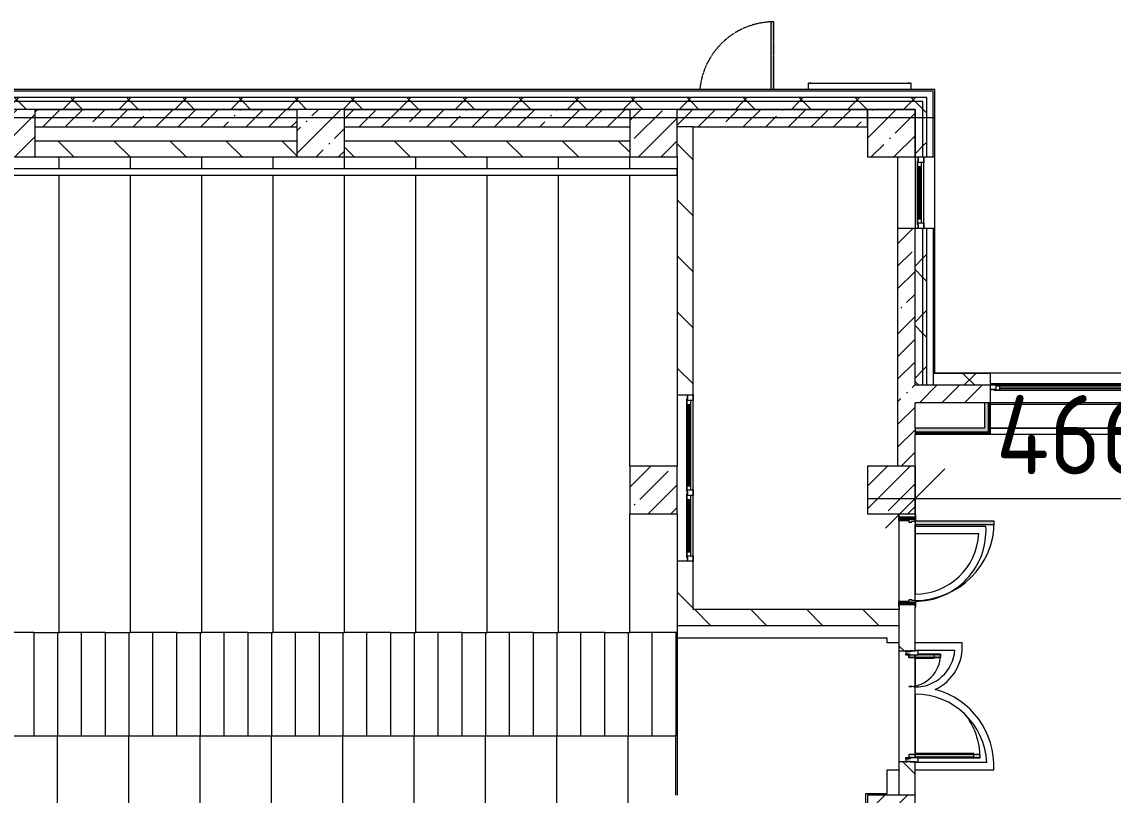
# Model space of a CAD drawing. Header units: millimetres. Extents: x 315 to 209858, y -8553 to 29000.
# Drawn here: x 97325 to 111095, y 18450 to 28205 of the extents above; entities that cross this region are included whole.
import ezdxf

# ---------------------------------------------------------------- set-up
doc = ezdxf.new("R2010")
doc.units = ezdxf.units.MM
doc.linetypes.add('200_ШТРИХ__ш1_п0_6_', pattern=[1.6, 1, -0.6])
for name, color, linetype, lineweight in [('A-ANNO-DIMS', 7, 'Continuous', 9), ('A-ANNO-DIMS-500', 7, 'Continuous', 9), ('A-DETL-MBND-1', 7, '200_ШТРИХ__ш1_п0_6_', 9), ('A-GLAZ-2', 7, 'Continuous', 5), ('A-GLAZ-CWMG-2', 7, 'Continuous', 5), ('A-WALL', 7, 'Continuous', 9), ('A-WALL-2', 7, 'Continuous', 5), ('I-WALL-5', 7, 'Continuous', 5), ('S-COLS-2', 7, 'Continuous', 5), ('S-STRS-3', 7, 'Continuous', 5), ('Оси', 7, 'Continuous', 9)]:
    doc.layers.add(name, color=color, linetype=linetype, lineweight=lineweight)
for name, color, linetype, lineweight, true_color in [('A-DETL-GENF-5', 7, 'Continuous', 5, 0xe2e2e2), ('A-DETL-GENF-6', 7, 'Continuous', 5, 0xaaaaaa), ('A-DOOR-2', 7, 'Continuous', 5, 0xaaaaaa), ('A-DOOR-3', 7, 'Continuous', 5, 0xe2e2e2), ('A-DOOR-FRAM-2', 7, 'Continuous', 5, 0xe2e2e2), ('A-DOOR-FRAM-3', 7, 'Continuous', 5, 0xaaaaaa), ('A-FLOR-2', 7, 'Continuous', 5, 0xaaaaaa), ('I-WALL-3', 7, 'Continuous', 5, 0xe7e7e7), ('I-WALL-4', 7, 'Continuous', 9, 0xe7e7e7)]:
    doc.layers.add(name, color=color, linetype=linetype, lineweight=lineweight, true_color=true_color)
doc.styles.add('ISOCPEUR_4', font='isocpeur.ttf', dxfattribs={"width": 0.9, "height": 1000})
doc.dimstyles.new('ISO-2_0_0_9К_Средний_округл2_1', dxfattribs={"dimscale": 304.8, "dimtxt": 995.981176, "dimasz": 2.46063, "dimexe": 1.968504, "dimexo": 0, "dimgap": 0, "dimtad": 1, "dimdec": 0, "dimrnd": 10, "dimzin": 0, "dimdsep": 46, "dimtxsty": 'ISOCPEUR_4', "dimblk1": 'OBLIQUE', "dimblk2": 'OBLIQUE', "dimsah": 1, "dimcen": 0.09, "dimdle": 1.968504, "dimazin": 0, "dimtfac": 1, "dimtdec": 4, "dimtix": 1, "dimtmove": 0, "dimatfit": 3, "dimfxl": 1, "dimtvp": 1, "dimtolj": 1, "dimtzin": 0, "dimarcsym": 2})
pattern_1 = [(45, (74985, 0), (-353.5534, 353.5534), []), (135, (74985, 0), (-353.5534, -353.5534), [])]
pattern_2 = [(45, (74985, 0), (-285.123, 285.123), []), (45, (75270.13, 0), (-285.123, 285.123), [504.031, -100.806, 16.764, -84.042])]
pattern_3 = [(135, (74985, 0), (-353.5534, -353.5534), [])]
pattern_4 = [(45, (74985, 0), (-530.33, 530.33), []), (135, (74985, 0), (-530.33, -530.33), [])]

# ---------------------------------------------------------------- blocks, each defined once
blk = doc.blocks.new('BSC_Колонна _Прямоугольная - 600х600-V104-2_3_2_птичка')
at = {"layer": 'S-COLS-2'}
h = blk.add_hatch(dxfattribs=at)
h.set_pattern_fill('FP_110', color=256, style=0, pattern_type=2)
h.set_pattern_definition([(45, (-26110, -26800), (-285.123, 285.123), []), (45, (-25824.88, -26800), (-285.123, 285.123), [504.031, -100.806, 16.764, -84.042])])
h.paths.add_polyline_path([(-300, -300), (300, -300), (300, 300), (-300, 300)])
for p, q in [((300, 300), (-300, 300)), ((-300, 300), (-300, -300)), ((300, -300), (300, 300)), ((-300, -300), (300, -300))]:
    blk.add_line(p, q, dxfattribs=at)
blk = doc.blocks.new('BSC_Колонна _Прямоугольная - 600х600-V137-2_3_2_птичка')
at = {"layer": 'S-COLS-2'}
h = blk.add_hatch(dxfattribs=at)
h.set_pattern_fill('FP_139', color=256, style=0, pattern_type=2)
h.set_pattern_definition([(45, (-30310, -26800), (-285.123, 285.123), []), (45, (-30024.88, -26800), (-285.123, 285.123), [504.031, -100.806, 16.764, -84.042])])
h.paths.add_polyline_path([(-300, -300), (300, -300), (300, 300), (-300, 300), (-300, 146)])
for p, q in [((300, 300), (-300, 300)), ((-300, 300), (-300, -300)), ((300, -300), (300, 300)), ((-300, -300), (300, -300))]:
    blk.add_line(p, q, dxfattribs=at)
blk = doc.blocks.new('BSC_Колонна _Прямоугольная - 600х600-V138-2_3_2_птичка')
at = {"layer": 'S-COLS-2'}
h = blk.add_hatch(dxfattribs=at)
h.set_pattern_fill('FP_140', color=256, style=0, pattern_type=2)
h.set_pattern_definition([(45, (-33310, -18150), (-285.123, 285.123), []), (45, (-33024.88, -18150), (-285.123, 285.123), [504.031, -100.806, 16.764, -84.042])])
h.paths.add_polyline_path([(-300, -300), (300, -300), (300, 300), (-300, 300)])
for p, q in [((300, 300), (-300, 300)), ((-300, 300), (-300, -300)), ((300, -300), (300, 300)), ((-300, -300), (300, -300))]:
    blk.add_line(p, q, dxfattribs=at)
blk = doc.blocks.new('BSC_Колонна _Прямоугольная - 600х600-V156-2_3_2_птичка')
at = {"layer": 'S-COLS-2'}
h = blk.add_hatch(dxfattribs=at)
h.set_pattern_fill('FP_152', color=256, style=0, pattern_type=2)
h.set_pattern_definition([(45, (-22210, -26800), (-285.123, 285.123), []), (45, (-21924.88, -26800), (-285.123, 285.123), [504.031, -100.806, 16.764, -84.042])])
h.paths.add_polyline_path([(-300, -300), (300, -300), (300, 300), (-300, 300), (-300, 146)])
for p, q in [((300, 300), (-300, 300)), ((-300, 300), (-300, -300)), ((300, -300), (300, 300)), ((-300, -300), (300, -300))]:
    blk.add_line(p, q, dxfattribs=at)
blk = doc.blocks.new('120_Окно_СКБ_2Ст - 120_Окно_СКБ_2Ст 3100х2500 _мал_створка слева_ 2-22446355-2_3_2_птичка')
at = {"layer": 'A-GLAZ-2'}
for p, q in [((-1550, -127), (-1550, -57)), ((-1550, -57), (-1480, -57)), ((1550, -57), (-1550, -57)), ((-1480, -127), (-1550, -127)), ((-1550, -127), (-1500, -127)), ((-1480, -127), (-1500, -127)), ((-1500, -127), (-1500, -137)), ((-1500, -137), (670, -137)), ((670, -137), (-1500, -137)), ((-1480, -57), (-1480, -127)), ((650, -87), (-1480, -87)), ((-1480, -87), (-1480, -127)), ((-1430, -137), (-1430, -87)), ((-1430, -107), (600, -107)), ((600, -117), (-1430, -117)), ((600, -137), (600, -87)), ((650, -127), (650, -57)), ((650, -57), (720, -57)), ((650, -127), (650, -87)), ((720, -127), (650, -127)), ((670, -127), (650, -127)), ((670, -127), (700, -127)), ((670, -137), (670, -127)), ((720, -127), (700, -127)), ((700, -127), (700, -137)), ((700, -137), (1500, -137)), ((1500, -137), (700, -137)), ((720, -57), (720, -127)), ((1480, -87), (720, -87)), ((720, -87), (720, -127)), ((770, -137), (770, -87)), ((770, -107), (1430, -107)), ((1430, -117), (770, -117)), ((1430, -137), (1430, -87)), ((1480, -127), (1480, -57)), ((1480, -57), (1550, -57)), ((1480, -127), (1480, -87)), ((1550, -127), (1480, -127)), ((1500, -127), (1480, -127)), ((1500, -127), (1550, -127)), ((1500, -137), (1500, -127)), ((1550, -57), (1550, -127))]:
    blk.add_line(p, q, dxfattribs=at)
blk = doc.blocks.new('120_Окно_СКБ_1Ст - 120_Окно_СКБ_1Ст 900х2500_h_-V162-2_3_2_птичка')
at = {"layer": 'A-GLAZ-2'}
for p, q in [((-450, -75), (-450, -5)), ((-450, -5), (-380, -5)), ((450, -5), (-450, -5)), ((-380, -75), (-450, -75)), ((-450, -75), (-400, -75)), ((-380, -75), (-400, -75)), ((-400, -75), (-400, -85)), ((-400, -85), (400, -85)), ((400, -85), (-400, -85)), ((-380, -5), (-380, -75)), ((380, -35), (-380, -35)), ((-380, -35), (-380, -75)), ((-330, -85), (-330, -35)), ((-330, -55), (330, -55)), ((330, -65), (-330, -65)), ((330, -85), (330, -35)), ((380, -75), (380, -5)), ((380, -5), (450, -5)), ((380, -75), (380, -35)), ((450, -75), (380, -75)), ((400, -75), (380, -75)), ((400, -75), (450, -75)), ((400, -85), (400, -75)), ((450, -5), (450, -75))]:
    blk.add_line(p, q, dxfattribs=at)
blk = doc.blocks.new('Перекрытия 3 - Перекрытия 4-20977624-2_3_2_птичка')
at = {"layer": 'S-STRS-3'}
for p, q in [((21910, 26500), (21910, 26351)), ((22810, 26351), (22810, 26500)), ((23710, 26351), (23710, 26500)), ((24610, 26351), (24610, 26500)), ((25510, 26351), (25510, 26500)), ((26410, 26351), (26410, 26500)), ((27310, 26351), (27310, 26500)), ((28210, 26351), (28210, 26500)), ((29110, 26351), (29110, 26500)), ((30010, 26351), (30010, 26500)), ((21910, 26270), (21910, 20500)), ((22810, 20500), (22810, 26270)), ((23710, 20500), (23710, 26270)), ((24610, 20500), (24610, 26270)), ((25510, 20500), (25510, 26270)), ((26410, 20500), (26410, 26270)), ((27310, 20500), (27310, 26270)), ((28210, 20500), (28210, 26270)), ((29110, 20500), (29110, 26270)), ((30010, 22600), (30010, 26270)), ((30010, 20500), (30010, 22000)), ((22490, 20500), (21910, 20500)), ((23390, 20500), (22810, 20500)), ((24290, 20500), (23710, 20500)), ((25190, 20500), (24610, 20500)), ((26090, 20500), (25510, 20500)), ((26990, 20500), (26410, 20500)), ((27890, 20500), (27310, 20500)), ((28790, 20500), (28210, 20500)), ((29690, 20500), (29110, 20500)), ((30610, 20500), (30010, 20500))]:
    blk.add_line(p, q, dxfattribs=at)
blk = doc.blocks.new('110_Дверь_СКБ_1Ст_Наружная - ДН-2д_л__ Дверь из подвала ЛК _900 мм в свету_ 3300 фрамуга метал-22954314-2_3_2_птичка')
at = {"layer": 'A-DETL-MBND-1'}
blk.add_hatch(color=256, dxfattribs=at).paths.add_polyline_path([(489.5, 115), (489.5, 970), (449.5, 970), (449.5, 115)])
for p, q in [((489.5, 970), (449.5, 970)), ((449.5, 970), (449.5, 115)), ((489.5, 115), (489.5, 970))]:
    blk.add_line(p, q, dxfattribs=at)
blk.add_arc((489.5, 30), 940, 90, 174.73278, dxfattribs=at)
blk = doc.blocks.new('120_Окно_СКБ_2Ст - 120_Окно_СКБ_2Ст 2100х1800 _мал створка справа_-24235684-2_3_2_птичка')
at = {"layer": 'A-GLAZ-2'}
for p, q in [((-1050, 30), (-1050, 100)), ((-1050, 100), (-980, 100)), ((1050, 100), (-1050, 100)), ((-980, 30), (-1050, 30)), ((-1050, 30), (-1000, 30)), ((-980, 30), (-1000, 30)), ((-1000, 30), (-1000, 20)), ((-1000, 20), (170, 20)), ((170, 20), (-1000, 20)), ((-980, 100), (-980, 30)), ((150, 70), (-980, 70)), ((-980, 70), (-980, 30)), ((-930, 20), (-930, 70)), ((-930, 50), (100, 50)), ((100, 40), (-930, 40)), ((100, 20), (100, 70)), ((150, 30), (150, 100)), ((150, 100), (220, 100)), ((150, 30), (150, 70)), ((220, 30), (150, 30)), ((170, 30), (150, 30)), ((170, 30), (200, 30)), ((170, 20), (170, 30)), ((220, 30), (200, 30)), ((200, 30), (200, 20)), ((200, 20), (1000, 20)), ((1000, 20), (200, 20)), ((220, 100), (220, 30)), ((980, 70), (220, 70)), ((220, 70), (220, 30)), ((270, 20), (270, 70)), ((270, 50), (930, 50)), ((930, 40), (270, 40)), ((930, 20), (930, 70)), ((980, 30), (980, 100)), ((980, 100), (1050, 100)), ((980, 30), (980, 70)), ((1050, 30), (980, 30)), ((1000, 30), (980, 30)), ((1000, 30), (1050, 30)), ((1000, 20), (1000, 30)), ((1050, 100), (1050, 30))]:
    blk.add_line(p, q, dxfattribs=at)
blk = doc.blocks.new('BSC_Колонна _Прямоугольная - 600х600-V172-2_3_2_птичка')
at = {"layer": 'S-COLS-2'}
h = blk.add_hatch(dxfattribs=at)
h.set_pattern_fill('FP_162', color=256, style=0, pattern_type=2)
h.set_pattern_definition([(45, (-33310, -22300), (-285.123, 285.123), []), (45, (-33024.88, -22300), (-285.123, 285.123), [504.031, -100.806, 16.764, -84.042])])
h.paths.add_polyline_path([(-300, -300), (300, -300), (300, 300), (-300, 300), (-300, -88)])
for p, q in [((300, 300), (-300, 300)), ((-300, 300), (-300, -300)), ((300, -300), (300, 300)), ((-300, -300), (300, -300))]:
    blk.add_line(p, q, dxfattribs=at)
blk = doc.blocks.new('Указатель_Домовой_Квартальный_По грани - Указатель одинарный-23221565-2_3_2_птичка')
at = {"layer": 'A-DETL-MBND-1'}
for p, q in [((32260, 27430), (32260, 27350)), ((32261, 27430), (32260, 27430)), ((32260, 27430), (32295, 27430)), ((32270, 27432), (32270, 27430)), ((32295, 27432), (32270, 27432)), ((32270, 27432), (32295, 27432)), ((32295, 27432), (32275, 27432)), ((32275, 27432), (32295, 27432)), ((32295, 27432), (33525, 27432)), ((32295, 27430), (33525, 27430)), ((33525, 27432), (33545, 27432)), ((33545, 27432), (33525, 27432)), ((33525, 27432), (33550, 27432)), ((33550, 27432), (33525, 27432)), ((33525, 27430), (33560, 27430)), ((33550, 27430), (33550, 27432)), ((33560, 27430), (33559, 27430)), ((33560, 27350), (33560, 27430))]:
    blk.add_line(p, q, dxfattribs=at)
blk = doc.blocks.new('110_Дверь_СКБ_1Ст_Внутренняя1 - Д-4б _огнестойкая EI 30_-32701367-2_3_2_птичка')
at = {"layer": 'A-DOOR-2'}
h = blk.add_hatch(dxfattribs=at)
h.set_pattern_fill('FP_40', color=256, style=0, pattern_type=2)
h.set_pattern_definition([(135, (1751.41, 164.685), (-14.14214, -14.14214), []), (225, (1751.41, 164.685), (14.14214, -14.14214), [])])
h.paths.add_polyline_path([(562.5, 100), (537.5, 100), (537.5, -100), (562.5, -100)])
at = {"layer": 'A-DOOR-3'}
h = blk.add_hatch(color=256, dxfattribs=at)
h.paths.add_polyline_path([(537.5, 100), (512.5, 100), (512.5, 60), (502.5, 60), (502.5, 20), (537.5, 20)])
h.paths.add_polyline_path([(-477.5, 60), (-487.5, 60), (-487.5, 100), (-512.5, 100), (-512.5, 20), (-477.5, 20)])
at = {"layer": 'A-DOOR-FRAM-2'}
for points in [[(-447.5, 100), (-447.5, 1100), (-487.5, 1100), (-487.5, 100)], [(-497.5, 100), (-497.5, 108), (-567.5, 108), (-567.5, 100)], [(-497.5, 20), (-512.5, 20), (-512.5, -100), (-497.5, -100)], [(592.5, 108), (522.5, 108), (522.5, 100), (592.5, 100)], [(537.5, 20), (522.5, 20), (522.5, -100), (537.5, -100)], [(-497.5, -108), (-497.5, -100), (-567.5, -100), (-567.5, -108)], [(592.5, -100), (522.5, -100), (522.5, -108), (592.5, -108)]]:
    blk.add_hatch(color=256, dxfattribs=at).paths.add_polyline_path(points)
at = {"layer": 'A-DOOR-FRAM-3'}
h = blk.add_hatch(dxfattribs=at)
h.set_pattern_fill('FP_41', color=256, style=0, pattern_type=2)
h.set_pattern_definition([(45, (-371.384, 164.685), (-14.1421, 14.1421), []), (135, (-371.384, 164.685), (-14.1421, -14.1421), [])])
h.paths.add_polyline_path([(-512.5, 100), (-537.5, 100), (-537.5, -100), (-512.5, -100)])
at = {"layer": 'A-DOOR-2'}
for p, q in [((-487.5, 1100), (-487.5, 100)), ((-447.5, 1100), (-487.5, 1100)), ((-447.5, 100), (-447.5, 1100)), ((-487.5, 100), (-447.5, 100))]:
    blk.add_line(p, q, dxfattribs=at)
blk.add_arc((-487.5, 100), 1000, 360, 90, dxfattribs=at)
at = {"layer": 'A-DOOR-FRAM-3'}
for p, q in [((-497.5, 108), (-567.5, 108)), ((-567.5, 108), (-567.5, 100)), ((-567.5, 100), (-497.5, 100)), ((-512.5, 100), (-537.5, 100)), ((-537.5, 100), (-537.5, -100)), ((-487.5, 100), (-512.5, 100)), ((-512.5, 100), (-512.5, 20)), ((-512.5, -100), (-512.5, 100)), ((-497.5, 100), (-512.5, 100)), ((-512.5, 100), (-512.5, 99)), ((-512.5, 99), (-497.5, 99)), ((-512.5, 20), (-477.5, 20)), ((-497.5, 20), (-512.5, 20)), ((-512.5, 20), (-512.5, -100)), ((-497.5, 100), (-497.5, 108)), ((-497.5, 99), (-497.5, 100)), ((-497.5, -100), (-497.5, 20)), ((-487.5, 60), (-487.5, 100)), ((-477.5, 60), (-487.5, 60)), ((-477.5, 20), (-477.5, 60)), ((512.5, 60), (502.5, 60)), ((502.5, 60), (502.5, 20)), ((502.5, 20), (537.5, 20)), ((512.5, 100), (512.5, 60)), ((537.5, 100), (512.5, 100)), ((592.5, 108), (522.5, 108)), ((522.5, 108), (522.5, 100)), ((537.5, 100), (522.5, 100)), ((522.5, 100), (522.5, 99)), ((522.5, 100), (592.5, 100)), ((522.5, 99), (537.5, 99)), ((537.5, 20), (522.5, 20)), ((522.5, 20), (522.5, -100)), ((537.5, 20), (537.5, 100)), ((562.5, 100), (537.5, 100)), ((537.5, 100), (537.5, -100)), ((537.5, 99), (537.5, 100)), ((537.5, -100), (537.5, 20)), ((562.5, -100), (562.5, 100)), ((592.5, 100), (592.5, 108)), ((-497.5, -100), (-567.5, -100)), ((-567.5, -100), (-567.5, -108)), ((-567.5, -108), (-497.5, -108)), ((-537.5, -100), (-512.5, -100)), ((-512.5, -100), (-497.5, -100)), ((-497.5, -108), (-497.5, -100)), ((522.5, -100), (537.5, -100)), ((592.5, -100), (522.5, -100)), ((522.5, -100), (522.5, -108)), ((522.5, -108), (592.5, -108)), ((537.5, -100), (562.5, -100)), ((592.5, -108), (592.5, -100))]:
    blk.add_line(p, q, dxfattribs=at)
blk = doc.blocks.new('Прямоугольный импост - Импост структурный с накладкой - 160мм Темный-32479175-2_3_2_птичка')
at = {"layer": 'A-GLAZ-CWMG-2'}
for p, q in [((-50, 40), (-50, 140)), ((-50, 140), (0, 140)), ((0, 140), (0, 40)), ((-40, 40), (-50, 40)), ((-50, -17), (-50, 0)), ((-50, 0), (-40, 0)), ((-40, 0), (-40, 40)), ((-10, 40), (-10, 0)), ((0, 40), (-10, 40)), ((-10, 0), (0, 0)), ((0, 0), (0, -17)), ((0, -17), (-50, -17))]:
    blk.add_line(p, q, dxfattribs=at)
blk = doc.blocks.new('Дверь_Витражная_остекление_ - Д-39_л_ Актовый-V254-2_3_2_птичка')
at = {"layer": 'A-DETL-GENF-5'}
for points in [[(650, 858), (650, 920), (605, 920), (605, 20), (650, 20), (650, 140)], [(-615, 40), (-615, 420), (-660, 420), (-660, 140), (-650, 140), (-650, 40), (-660, 40), (-660, 20), (-615, 20)]]:
    blk.add_hatch(color=256, dxfattribs=at).paths.add_polyline_path(points)
at = {"layer": 'A-DETL-GENF-6'}
for p, q in [((596, 840), (596, 100)), ((650, 920), (605, 920)), ((605, 920), (605, 20)), ((650, 920), (605, 920)), ((605, 920), (605, 20)), ((650, 840), (605, 840)), ((640, 840), (640, 100)), ((650, 920), (650, 140)), ((650, 140), (650, 920)), ((-660, 420), (-615, 420)), ((-660, 420), (-660, 140)), ((-615, 420), (-660, 420)), ((-660, 420), (-660, 140)), ((-615, 420), (-615, 20)), ((-615, 20), (-615, 420)), ((-660, 340), (-615, 340)), ((-650, 340), (-650, 140)), ((-606, 340), (-606, 100)), ((-650, 100), (-615, 100)), ((-615, 20), (-650, 20)), ((-650, 20), (-615, 20)), ((650, 100), (605, 100)), ((605, 20), (650, 20)), ((605, 20), (650, 20)), ((650, 40), (650, 20)), ((650, 20), (650, 40))]:
    blk.add_line(p, q, dxfattribs=at)
at = {"layer": 'A-DOOR-2'}
for p, q in [((650, 920), (650, 140)), ((-650, 420), (-650, 140)), ((-650, 20), (-660, 20)), ((-660, 20), (-660, -20)), ((-650, 40), (-650, 20)), ((-650, -20), (-650, 20)), ((650, 40), (650, 20)), ((660, 20), (650, 20)), ((650, 20), (650, -20)), ((660, -20), (660, 20)), ((-660, -20), (-650, -20)), ((650, -20), (660, -20))]:
    blk.add_line(p, q, dxfattribs=at)
for centre, radius, start, end in [((650, 20), 900, 90, 128.5974), ((-650, 20), 400, 360, 90), ((650, 20), 900, 174.8223, 180)]:
    blk.add_arc(centre, radius, start, end, dxfattribs=at)
blk = doc.blocks.new('Прямоугольный импост - Импост структурный с накладкой - 160мм Темный-32479277-2_3_2_птичка')
at = {"layer": 'A-GLAZ-CWMG-2'}
for p, q in [((0, 140), (-50, 140)), ((-50, 140), (-50, 40)), ((0, 40), (0, 140)), ((-50, 40), (-40, 40)), ((-40, 0), (-50, 0)), ((-50, 0), (-50, -17)), ((-40, 40), (-40, 0)), ((-10, 0), (-10, 40)), ((-10, 40), (0, 40)), ((0, 0), (-10, 0)), ((0, -17), (0, 0)), ((-50, -17), (0, -17))]:
    blk.add_line(p, q, dxfattribs=at)
blk = doc.blocks.new('Перекрытия 2 - Перекрытия 4-32990152-2_3_2_птичка')
at = {"layer": 'S-STRS-3'}
for p, q in [((21910, 19180), (22510, 19180)), ((21910, 19180), (21910, 15411)), ((22810, 19180), (23410, 19180)), ((22810, 15411), (22810, 19180)), ((23710, 19180), (24310, 19180)), ((23710, 15411), (23710, 19180)), ((24610, 19180), (25210, 19180)), ((24610, 15411), (24610, 19180)), ((25510, 19180), (26110, 19180)), ((25510, 15411), (25510, 19180)), ((26410, 19180), (27010, 19180)), ((26410, 15411), (26410, 19180)), ((27310, 19180), (27910, 19180)), ((27310, 15411), (27310, 19180)), ((28210, 19180), (28810, 19180)), ((28210, 15411), (28210, 19180)), ((29110, 19180), (29710, 19180)), ((29110, 15411), (29110, 19180)), ((30010, 19180), (30610, 19180)), ((30010, 15411), (30010, 19180)), ((30610, 18430), (30610, 19180)), ((30610, 15411), (30610, 17830)), ((21910, 15330), (21910, 15200)), ((22810, 15200), (22810, 15330)), ((23710, 15200), (23710, 15330)), ((24610, 15200), (24610, 15330)), ((25510, 15200), (25510, 15330)), ((26410, 15200), (26410, 15330)), ((27310, 15200), (27310, 15330)), ((28210, 15200), (28210, 15330)), ((29110, 15200), (29110, 15330)), ((30010, 15200), (30010, 15330)), ((30610, 15200), (30610, 15330)), ((22810, 15200), (21910, 15200)), ((23710, 15200), (22810, 15200)), ((24610, 15200), (23710, 15200)), ((25510, 15200), (24610, 15200)), ((26410, 15200), (25510, 15200)), ((27310, 15200), (26410, 15200)), ((28210, 15200), (27310, 15200)), ((29110, 15200), (28210, 15200)), ((30010, 15200), (29110, 15200)), ((30610, 15200), (30010, 15200))]:
    blk.add_line(p, q, dxfattribs=at)
blk = doc.blocks.new('Стены наклон_ амфитеатр1 - Стены наклон_ амфитеатр-33007412-2_3_2_птичка')
at = {"layer": 'A-WALL-2'}
for p, q in [((21879, 26351), (21879, 26270)), ((30610, 26351), (21879, 26351)), ((30610, 26270), (30610, 26351)), ((21879, 26270), (30610, 26270))]:
    blk.add_line(p, q, dxfattribs=at)
blk = doc.blocks.new('Зашивка приборов отопления22 - Зашивка приборов отопления-33321747-2_3_2_птичка')
at = {"layer": 'A-WALL-2'}
for p, q in [((37288, 26888), (34188, 26888)), ((34188, 26567), (37268, 26567)), ((37268, 26567), (34188, 26567)), ((34188, 26492), (37268, 26492))]:
    blk.add_line(p, q, dxfattribs=at)
blk = doc.blocks.new('BSC_Колонна _Прямоугольная - 600х600-V257-2_3_2_птичка')
at = {"layer": 'S-COLS-2'}
h = blk.add_hatch(dxfattribs=at)
h.set_pattern_fill('FP_213', color=256, style=0, pattern_type=2)
h.set_pattern_definition([(45, (-30310, -22300), (-285.123, 285.123), []), (45, (-30024.88, -22300), (-285.123, 285.123), [504.031, -100.806, 16.764, -84.042])])
h.paths.add_polyline_path([(-300, -300), (300, -300), (300, 300), (-300, 300), (-300, -88)])
for p, q in [((300, 300), (-300, 300)), ((-300, 300), (-300, -300)), ((300, -300), (300, 300)), ((-300, -300), (300, -300))]:
    blk.add_line(p, q, dxfattribs=at)
blk = doc.blocks.new('DIMBLOCK98-2_3_2_птичка')
at = {"layer": 'A-ANNO-DIMS-500'}
for p, q in [((113255, 22721), (113255, 21591)), ((113255, 22191), (113255, 22721)), ((108595, 22600), (108595, 21591)), ((108595, 22191), (108595, 22600)), ((107995, 22191), (113855, 22191))]:
    blk.add_line(p, q, dxfattribs=at)
at = {"layer": 'A-ANNO-DIMS-500', "lineweight": 20}
for p, q in [((108595, 22191), (108970, 22566)), ((113255, 22191), (113630, 22566)), ((108595, 22191), (108220, 21816)), ((113255, 22191), (112880, 21816))]:
    blk.add_line(p, q, dxfattribs=at)
at = {"layer": 'A-ANNO-DIMS-500', "color": 0, "insert": (109613, 23497), "char_height": 1000, "width": 3148.83, "attachment_point": 1, "line_spacing_factor": 1.149209, "style": 'ISOCPEUR_4'}
blk.add_mtext('4660', dxfattribs=at)
blk = doc.blocks.new('_Oblique')
at = {"color": 0, "linetype": 'ByBlock', "lineweight": -2}
blk.add_line((-0.5, -0.5), (0.5, 0.5), dxfattribs=at)

msp = doc.modelspace()

# ---------------------------------------------------------------- hatches: boundary and pattern name
at = {"layer": 'A-WALL-2'}
h = msp.add_hatch(dxfattribs=at)
h.set_pattern_fill('FP_105', color=256, style=0, pattern_type=2)
h.set_pattern_definition(pattern_1)
h.paths.add_polyline_path([(108695, 27200), (108695, 27250), (94595.3, 27250), (94595.3, 27200), (108595, 27200)])
h.paths.add_polyline_path([(93695.3, 27200), (93695.3, 27250), (92795.3, 27250), (92795.3, 27200)])
h.paths.add_polyline_path([(88674, 27200), (90095.3, 27200), (90095.3, 27250), (88674, 27250)])
h.paths.add_polyline_path([(91895.3, 27200), (91895.3, 27250), (90995.3, 27250), (90995.3, 27200), (91657.2, 27200)])
h = msp.add_hatch(dxfattribs=at)
h.set_pattern_fill('FP_105', color=256, style=0, pattern_type=2)
h.set_pattern_definition(pattern_1)
h.paths.add_polyline_path([(108312.2, 27100), (108595, 27100), (108595, 27200), (94595.3, 27200), (94595.3, 27100), (106230.3, 27100)])
h.paths.add_polyline_path([(89575.3, 27100), (90095.3, 27100), (90095.3, 27200), (88674, 27200), (88674, 27100), (89295, 27100)])
h.paths.add_polyline_path([(90995.3, 27100), (91895.3, 27100), (91895.3, 27200), (90995.3, 27200)])
h.paths.add_polyline_path([(93695.3, 27100), (93695.3, 27200), (92795.3, 27200), (92795.3, 27100), (93095.3, 27100)])
h = msp.add_hatch(dxfattribs=at)
h.set_pattern_fill('FP_105', color=256, style=0, pattern_type=2)
h.set_pattern_definition(pattern_1)
h.paths.add_polyline_path([(108595, 23620), (108695, 23620), (108695, 25600), (108595, 25600), (108595, 23987.1)])
h.paths.add_polyline_path([(108595, 26500), (108695, 26500), (108695, 27200), (108595, 27200), (108595, 26945.8)])
h = msp.add_hatch(dxfattribs=at)
h.set_pattern_fill('FP_105', color=256, style=0, pattern_type=2)
h.set_pattern_definition(pattern_1)
h.paths.add_polyline_path([(108745, 23620), (108745, 25600), (108695, 25600), (108695, 23620)])
h.paths.add_polyline_path([(108695, 26500), (108745, 26500), (108745, 27250), (108695, 27250), (108695, 26945.8)])
h = msp.add_hatch(dxfattribs=at)
h.set_pattern_fill('FP_105', color=256, style=0, pattern_type=2)
h.set_pattern_definition(pattern_1)
h.paths.add_polyline_path([(113516.9, 23620), (113745, 23620), (113745, 23770), (112645, 23770), (112645, 23620), (112996.4, 23620)])
h.paths.add_polyline_path([(108832.7, 23620), (109545, 23620), (109545, 23770), (108825, 23770), (108825, 23620)])
at = {"layer": 'I-WALL-3'}
msp.add_hatch(color=256, dxfattribs=at).paths.add_polyline_path([(109520, 23079), (109520, 23400), (109470, 23395.4), (109470, 23079)])
at = {"layer": 'I-WALL-4'}
msp.add_hatch(color=256, dxfattribs=at).paths.add_polyline_path([(108595, 23029), (109520, 23029), (109520, 23079), (108595, 23079)])
at = {"layer": 'I-WALL-5'}
h = msp.add_hatch(dxfattribs=at)
h.set_pattern_fill('FP_113', color=256, style=0, pattern_type=2)
h.set_pattern_definition(pattern_2)
h.paths.add_polyline_path([(104995, 26880), (104995, 27100), (101395, 27100), (101395, 26880), (102066.6, 26880)])
h.paths.add_polyline_path([(105595, 26880), (107995, 26880), (107995, 27100), (105595, 27100), (105595, 26945.8)])
h.paths.add_polyline_path([(100795, 26880), (100795, 27100), (97495, 27100), (97495, 26880), (97902.8, 26880)])
h = msp.add_hatch(dxfattribs=at)
h.set_pattern_fill('FP_116', color=256, style=0, pattern_type=2)
h.set_pattern_definition(pattern_3)
h.paths.add_polyline_path([(105795, 20790), (105795, 21400), (105595, 21400), (105595, 20790)])
h.paths.add_polyline_path([(105595, 23500), (105795, 23500), (105795, 26880), (105595, 26880), (105595, 24578.9)])
h = msp.add_hatch(dxfattribs=at)
h.set_pattern_fill('FP_116', color=256, style=0, pattern_type=2)
h.set_pattern_definition(pattern_3)
h.paths.add_polyline_path([(100795, 26500), (100795, 26700), (97495, 26700), (97495, 26500), (97902.8, 26500)])
h = msp.add_hatch(dxfattribs=at)
h.set_pattern_fill('FP_116', color=256, style=0, pattern_type=2)
h.set_pattern_definition(pattern_3)
h.paths.add_polyline_path([(104995, 26500), (104995, 26700), (101395, 26700), (101395, 26500), (102066.6, 26500)])
h = msp.add_hatch(dxfattribs=at)
h.set_pattern_fill('FP_113', color=256, style=0, pattern_type=2)
h.set_pattern_definition(pattern_2)
h.paths.add_polyline_path([(108595, 22600), (108595, 25600), (108375, 25600), (108375, 22600)])
h = msp.add_hatch(dxfattribs=at)
h.set_pattern_fill('FP_113', color=256, style=0, pattern_type=2)
h.set_pattern_definition(pattern_2)
h.paths.add_polyline_path([(112996.4, 23400), (113475, 23400), (113475, 23620), (112645, 23620), (112645, 23400)])
h.paths.add_polyline_path([(108595, 23400), (109545, 23400), (109545, 23620), (108595, 23620)])
h = msp.add_hatch(dxfattribs=at)
h.set_pattern_fill('FP_205', color=256, style=0, pattern_type=2)
h.set_pattern_definition(pattern_4)
h.paths.add_polyline_path([(108595, 23016.5), (109532.5, 23016.5), (109532.5, 23029), (108595, 23029)])
h = msp.add_hatch(dxfattribs=at)
h.set_pattern_fill('FP_205', color=256, style=0, pattern_type=2)
h.set_pattern_definition(pattern_4)
h.paths.add_polyline_path([(108595, 23004), (109545, 23004), (109545, 23016.5), (108595, 23016.5)])
h = msp.add_hatch(dxfattribs=at)
h.set_pattern_fill('FP_116', color=256, style=0, pattern_type=2)
h.set_pattern_definition(pattern_3)
h.paths.add_polyline_path([(108595, 20790), (108595, 20855), (108395, 20855), (108395, 20790)])
h.paths.add_polyline_path([(108595, 21955), (108595, 22000), (108395, 22000), (108395, 21955)])
h = msp.add_hatch(dxfattribs=at)
h.set_pattern_fill('FP_116', color=256, style=0, pattern_type=2)
h.set_pattern_definition(pattern_3)
h.paths.add_polyline_path([(108395, 20590), (108395, 20790), (105595, 20790), (105595, 20590), (108312.2, 20590)])
h = msp.add_hatch(dxfattribs=at)
h.set_pattern_fill('FP_116', color=256, style=0, pattern_type=2)
h.set_pattern_definition(pattern_3)
h.paths.add_polyline_path([(108595, 18450), (108595, 18870), (108395, 18870), (108395, 18450), (108512.7, 18450)])
h.paths.add_polyline_path([(108395, 20270), (108595, 20270), (108595, 20790), (108395, 20790), (108395, 20436.8)])
at = {"layer": 'S-COLS-2'}
h = msp.add_hatch(dxfattribs=at)
h.set_pattern_fill('FP_113', color=256, style=0, pattern_type=2)
h.set_pattern_definition(pattern_2)
h.paths.add_polyline_path([(108595, 26500), (108595, 27100), (107995, 27100), (107995, 26500), (108312.2, 26500)])

# ---------------------------------------------------------------- linework, layer by layer
at = {"layer": 'A-DETL-MBND-1'}
for p, q in [((105575, 20100), (105595, 20100)), ((105595, 19900), (105575, 19900))]:
    msp.add_line(p, q, dxfattribs=at)
at = {"layer": 'A-FLOR-2'}
for p, q in [((112625, 23380), (109545, 23380)), ((109546, 23003), (108595, 23003)), ((109545, 23079), (112625, 23079)), ((108595, 21865), (108595, 21840)), ((108595, 20905), (108595, 21865)), ((109488.6, 21840), (108595, 21840)), ((108595, 21750), (108595, 20985)), ((108595, 21750), (109399, 21750)), ((105595, 20590), (105595, 18450)), ((108245, 20429), (105595, 20429)), ((108245, 20370), (108245, 20429)), ((108395, 20370), (108245, 20370)), ((109187.9, 20370), (108595, 20370)), ((108595, 20280), (109098.4, 20280)), ((108595, 20220), (108595, 19815)), ((108595, 18920), (108595, 20220)), ((108595, 19725), (108595, 18920)), ((108245, 18470), (108245, 18770)), ((108245, 18770), (108395, 18770)), ((109499.1, 18860), (108595, 18860)), ((108595, 18770), (109588.8, 18770)), ((107975, 17840), (107975, 18470)), ((107975, 18470), (108245, 18470))]:
    msp.add_line(p, q, dxfattribs=at)
for centre, radius, start, end in [((108595, 21790), 895, 270, 3.20255), ((108595, 21790), 805, 270, 357.15183), ((108595, 20320), 505, 270, 355.45696), ((108595, 20320), 595, 295.28402, 4.82046), ((108595, 18820), 905, 2.53324, 90), ((108595, 18820), 995, 357.1196, 75.20242)]:
    msp.add_arc(centre, radius, start, end, dxfattribs=at)
at = {"layer": 'A-WALL'}
for p, q in [((108825, 27330), (94595.3, 27330)), ((108825, 26500), (108825, 27330)), ((108745, 27250), (94595.3, 27250)), ((108695, 27200), (94595.3, 27200)), ((108695, 26500), (108695, 27200)), ((108745, 26500), (108745, 27250)), ((100795, 27100), (97495, 27100)), ((104995, 27100), (101395, 27100)), ((107995, 27100), (105595, 27100)), ((105795, 26880), (105595, 26880)), ((108595, 23620), (108595, 25600)), ((108695, 23620), (108695, 25600)), ((108745, 23620), (108745, 25600)), ((108825, 25600), (108825, 23620)), ((109545, 23773), (108825, 23773)), ((109545, 23770), (108825, 23770)), ((108845, 23778), (108845, 23773)), ((109545, 23620), (108845, 23620)), ((109520, 23029), (109520, 23400)), ((109532.5, 23016.5), (109532.5, 23400)), ((108595, 23079), (108595, 23004)), ((109520, 23029), (108595, 23029)), ((109532.5, 23016.5), (108595, 23016.5))]:
    msp.add_line(p, q, dxfattribs=at)
at = {"layer": 'A-WALL-2'}
for p, q in [((108845, 27350), (94595.3, 27350)), ((108845, 23778), (108845, 27350)), ((97495, 27100), (100795, 27100)), ((101395, 27100), (104995, 27100)), ((105595, 27100), (108595, 27100)), ((108595, 27100), (108595, 25600)), ((108595, 26500), (108845, 26500)), ((108845, 25600), (108595, 25600)), ((108845, 23778), (116895, 23778)), ((109545, 23620), (109545, 23778)), ((113525, 23620), (108825, 23620))]:
    msp.add_line(p, q, dxfattribs=at)
at = {"layer": 'I-WALL-5'}
for p, q in [((107995, 26880), (107995, 27100)), ((97495, 26880), (100795, 26880)), ((101395, 26880), (104995, 26880)), ((105795, 26880), (107995, 26880)), ((105795, 20790), (105795, 26880)), ((100795, 26700), (97495, 26700)), ((104995, 26700), (101395, 26700)), ((97495, 26500), (100795, 26500)), ((101395, 26500), (104995, 26500)), ((105595, 26500), (105595, 22600)), ((108375, 26500), (108375, 22600)), ((108595, 25600), (108375, 25600)), ((108825, 23620), (108595, 23620)), ((109545, 23400), (109545, 23620)), ((105595, 23500), (105795, 23500)), ((108595, 23079), (108595, 23400)), ((113475, 23400), (108595, 23400)), ((109470, 23400), (109470, 23079)), ((109545, 23004), (109545, 23400)), ((109470, 23079), (108595, 23079)), ((108595, 22600), (108595, 23004)), ((108595, 23004), (109545, 23004)), ((105595, 22000), (105595, 20590)), ((108395, 22000), (108395, 21985)), ((108395, 20895), (108395, 21915)), ((108595, 21985), (108595, 22000)), ((105795, 21400), (105595, 21400)), ((108395, 20825), (108395, 20790)), ((108595, 20790), (108595, 20825)), ((108395, 20790), (105795, 20790)), ((108395, 18450), (108395, 20790)), ((108595, 20270), (108595, 20790)), ((105595, 20590), (108395, 20590)), ((108395, 20270), (108595, 20270)), ((108595, 18870), (108395, 18870)), ((108595, 18450), (108595, 18870))]:
    msp.add_line(p, q, dxfattribs=at)
at = {"layer": 'S-COLS-2'}
for p, q in [((108595, 27100), (107995, 27100)), ((107995, 27100), (107995, 26500)), ((108595, 26500), (108595, 27100)), ((107995, 26500), (108595, 26500))]:
    msp.add_line(p, q, dxfattribs=at)
at = {"layer": 'S-STRS-3'}
for p, q in [((97475, 20500), (97775, 20500)), ((97475, 20500), (97475, 19200)), ((97475, 20500), (97475, 19200)), ((97775, 20500), (97795, 20500)), ((97775, 20500), (97775, 19200)), ((97775, 20500), (97775, 19200)), ((98075, 20500), (98075, 19200)), ((98075, 20500), (98075, 19200)), ((98375, 20500), (98675, 20500)), ((98375, 20500), (98375, 19200)), ((98375, 20500), (98375, 19200)), ((98675, 20500), (98695, 20500)), ((98675, 20500), (98675, 19200)), ((98675, 20500), (98675, 19200)), ((98975, 20500), (98975, 19200)), ((98975, 20500), (98975, 19200)), ((99275, 20500), (99575, 20500)), ((99275, 20500), (99275, 19200)), ((99275, 20500), (99275, 19200)), ((99575, 20500), (99595, 20500)), ((99575, 20500), (99575, 19200)), ((99575, 20500), (99575, 19200)), ((99875, 20500), (99875, 19200)), ((99875, 20500), (99875, 19200)), ((100175, 20500), (100475, 20500)), ((100175, 20500), (100175, 19200)), ((100175, 20500), (100175, 19200)), ((100475, 20500), (100495, 20500)), ((100475, 20500), (100475, 19200)), ((100475, 20500), (100475, 19200)), ((100775, 20500), (100775, 19200)), ((100775, 20500), (100775, 19200)), ((101075, 20500), (101375, 20500)), ((101075, 20500), (101075, 19200)), ((101075, 20500), (101075, 19200)), ((101375, 20500), (101395, 20500)), ((101375, 20500), (101375, 19200)), ((101375, 20500), (101375, 19200)), ((101675, 20500), (101675, 19200)), ((101675, 20500), (101675, 19200)), ((101975, 20500), (102275, 20500)), ((101975, 20500), (101975, 19200)), ((101975, 20500), (101975, 19200)), ((102275, 20500), (102295, 20500)), ((102275, 20500), (102275, 19200)), ((102275, 20500), (102275, 19200)), ((102575, 20500), (102575, 19200)), ((102575, 20500), (102575, 19200)), ((102875, 20500), (103175, 20500)), ((102875, 20500), (102875, 19200)), ((102875, 20500), (102875, 19200)), ((103175, 20500), (103195, 20500)), ((103175, 20500), (103175, 19200)), ((103175, 20500), (103175, 19200)), ((103475, 20500), (103475, 19200)), ((103475, 20500), (103475, 19200)), ((103775, 20500), (104075, 20500)), ((103775, 20500), (103775, 19200)), ((103775, 20500), (103775, 19200)), ((104075, 20500), (104095, 20500)), ((104075, 20500), (104075, 19200)), ((104075, 20500), (104075, 19200)), ((104375, 20500), (104375, 19200)), ((104375, 20500), (104375, 19200)), ((104675, 20500), (104975, 20500)), ((104675, 20500), (104675, 19200)), ((104675, 20500), (104675, 19200)), ((104975, 20500), (104995, 20500)), ((104975, 20500), (104975, 19200)), ((104975, 20500), (104975, 19200)), ((105275, 20500), (105275, 19200)), ((105275, 20500), (105275, 19200)), ((105575, 20500), (105575, 19200)), ((97475, 19200), (97775, 19200)), ((98375, 19200), (98675, 19200)), ((99275, 19200), (99575, 19200)), ((100175, 19200), (100475, 19200)), ((101075, 19200), (101375, 19200)), ((101975, 19200), (102275, 19200)), ((102875, 19200), (103175, 19200)), ((103775, 19200), (104075, 19200)), ((104675, 19200), (104975, 19200))]:
    msp.add_line(p, q, dxfattribs=at)
at = {"layer": 'Оси'}
msp.add_line((96345, 27000), (108845, 27000), dxfattribs=at)

# ---------------------------------------------------------------- block references
at = {"layer": 'A-DETL-MBND-1'}
for name, p in [('110_Дверь_СКБ_1Ст_Наружная - ДН-2д_л__ Дверь из подвала ЛК _900 мм в свету_ 3300 фрамуга метал-22954314-2_3_2_птичка', (106325.5, 27235)), ('Указатель_Домовой_Квартальный_По грани - Указатель одинарный-23221565-2_3_2_птичка', (74985, 0))]:
    msp.add_blockref(name, p, dxfattribs=at)
at = {"layer": 'A-DOOR-2'}
for name, p, rotation in [('110_Дверь_СКБ_1Ст_Внутренняя1 - Д-4б _огнестойкая EI 30_-32701367-2_3_2_птичка', (108495, 21417.5), 270), ('Дверь_Витражная_остекление_ - Д-39_л_ Актовый-V254-2_3_2_птичка', (108495, 19570), 269.9999999999996)]:
    msp.add_blockref(name, p, dxfattribs=dict(at, rotation=rotation))
at = {"layer": 'A-GLAZ-2', "rotation": 269.9999999999999}
for name, p in [('120_Окно_СКБ_1Ст - 120_Окно_СКБ_1Ст 900х2500_h_-V162-2_3_2_птичка', (108710, 26050)), ('120_Окно_СКБ_2Ст - 120_Окно_СКБ_2Ст 2100х1800 _мал створка справа_-24235684-2_3_2_птичка', (105695, 22450))]:
    msp.add_blockref(name, p, dxfattribs=at)
at = {"layer": 'A-GLAZ-2'}
msp.add_blockref('120_Окно_СКБ_2Ст - 120_Окно_СКБ_2Ст 3100х2500 _мал_створка слева_ 2-22446355-2_3_2_птичка', (111095, 23695), dxfattribs=at)
at = {"layer": 'A-GLAZ-CWMG-2', "extrusion": (0, 0, -1), "rotation": 90.00000000000041}
msp.add_blockref('Прямоугольный импост - Импост структурный с накладкой - 160мм Темный-32479175-2_3_2_птичка', (-108495, 20270), dxfattribs=at)
at = {"layer": 'A-GLAZ-CWMG-2', "rotation": 269.9999999999996}
msp.add_blockref('Прямоугольный импост - Импост структурный с накладкой - 160мм Темный-32479277-2_3_2_птичка', (108495, 18870), dxfattribs=at)
at = {"layer": 'A-WALL-2'}
for name, p in [('Стены наклон_ амфитеатр1 - Стены наклон_ амфитеатр-33007412-2_3_2_птичка', (74985, 0)), ('Зашивка приборов отопления22 - Зашивка приборов отопления-33321747-2_3_2_птичка', (75357.2, -3488.4))]:
    msp.add_blockref(name, p, dxfattribs=at)
at = {"layer": 'S-COLS-2'}
for name, p in [('BSC_Колонна _Прямоугольная - 600х600-V156-2_3_2_птичка', (97195, 26800)), ('BSC_Колонна _Прямоугольная - 600х600-V104-2_3_2_птичка', (101095, 26800)), ('BSC_Колонна _Прямоугольная - 600х600-V137-2_3_2_птичка', (105295, 26800)), ('BSC_Колонна _Прямоугольная - 600х600-V257-2_3_2_птичка', (105295, 22300)), ('BSC_Колонна _Прямоугольная - 600х600-V172-2_3_2_птичка', (108295, 22300)), ('BSC_Колонна _Прямоугольная - 600х600-V138-2_3_2_птичка', (108295, 18150))]:
    msp.add_blockref(name, p, dxfattribs=at)
at = {"layer": 'S-STRS-3'}
for name, p in [('Перекрытия 3 - Перекрытия 4-20977624-2_3_2_птичка', (74985, 0)), ('Перекрытия 2 - Перекрытия 4-32990152-2_3_2_птичка', (74965, 20))]:
    msp.add_blockref(name, p, dxfattribs=at)

# ---------------------------------------------------------------- dimensions: what is measured, and where the dimension line sits
at = {"layer": 'A-ANNO-DIMS'}
dim = msp.add_linear_dim(base=(113255, 22191), p1=(108595, 22600), p2=(113255, 22721.3), dimstyle='ISO-2_0_0_9К_Средний_округл2_1', override={"dimpost": '<>', "dimfxl": 4661.578965}, dxfattribs=at)
dim.commit()
dim.dimension.update_dxf_attribs({"geometry": 'DIMBLOCK98-2_3_2_птичка', "text_midpoint": (110925, 22691)})

doc.saveas('drawing.dxf')
